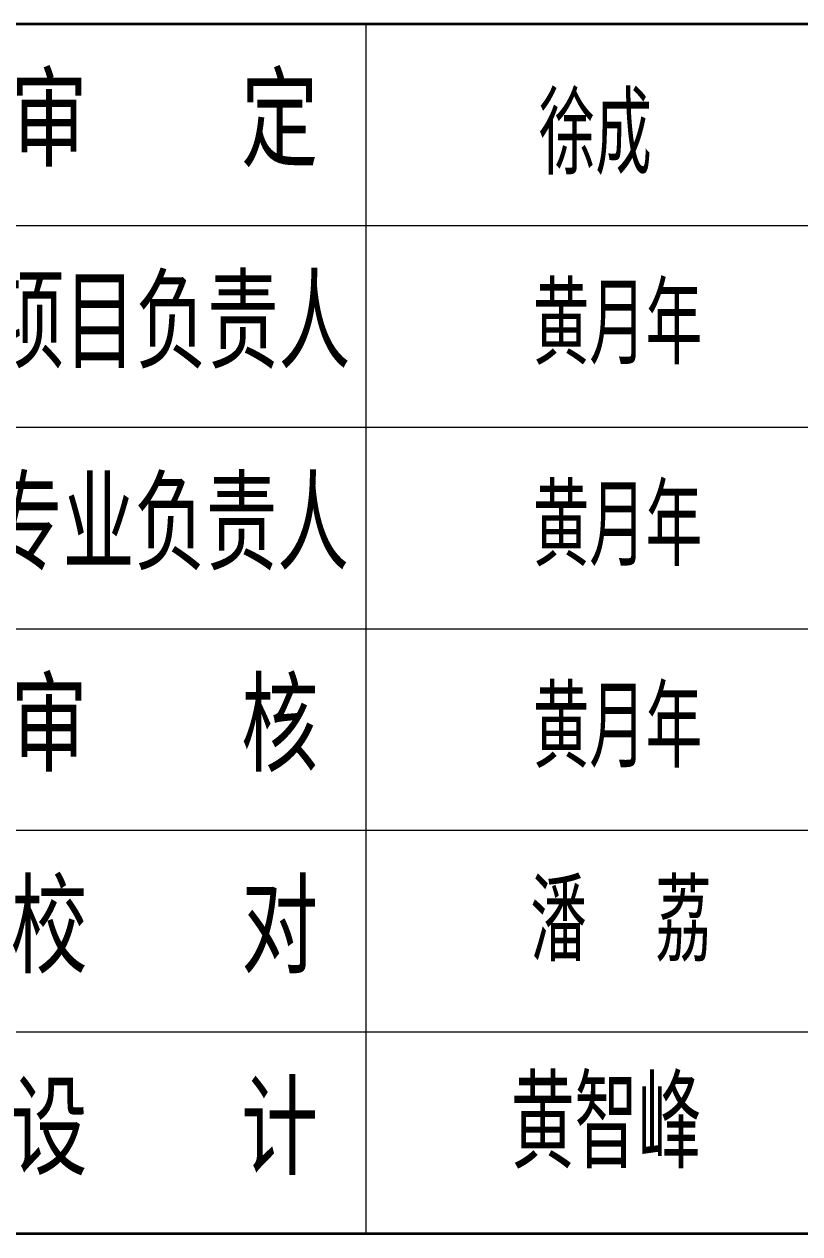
# Model space of a CAD drawing. Extents: x 3968514 to 5230306, y -516551 to -228246.
# Drawn here: x 4214426 to 4218273, y -351453 to -345453 of the extents above; entities that cross this region are included whole.
import ezdxf
from ezdxf.enums import TextEntityAlignment as Align

# ---------------------------------------------------------------- set-up
doc = ezdxf.new("R2010")
doc.units = 0
doc.header["$LTSCALE"] = 1000
doc.header["$MEASUREMENT"] = 0
doc.layers.add('AXIS', color=3, linetype='Continuous', lineweight=15)
doc.layers.add('FRAME', color=3, linetype='Continuous', lineweight=18)
doc.layers.add('TQ_DESIGNER2000', color=7, linetype='Continuous')
doc.styles.add('FRAME', font='simhei.ttf', dxfattribs={"width": 0.7})
doc.styles.add('TSSD_REIN', font='Tssdeng.shx', dxfattribs={"width": 0.7, "bigfont": 'hztxt.shx'})

# ---------------------------------------------------------------- blocks, each defined once
blk = doc.blocks.new('FWEFS')
at = {"style": 'TSSD_REIN', "width": 0.7}
blk.add_text('徐成', height=400, rotation=360, dxfattribs=at).set_placement((1915852.2, -2257115.6), align=Align.MIDDLE_CENTER)
for s, p in [('黄月年', (1915962.7, -2258058.7)), ('黄月年', (1915962.7, -2259058.7)), ('黄月年', (1915962.7, -2260058.7)), ('潘  荔', (1915980.1, -2261020))]:
    blk.add_text(s, height=400, dxfattribs=at).set_placement(p, align=Align.MIDDLE_CENTER)
at = {"layer": 'TQ_DESIGNER2000', "style": 'TSSD_REIN', "width": 0.7}
blk.add_text('黄智峰', height=450, dxfattribs=at).set_placement((1915906.5, -2262021.1), align=Align.MIDDLE_CENTER)
blk = doc.blocks.new('2')
at = {"layer": 'FRAME', "lineweight": 35}
for p, q in [((231617.5, -58273.2), (224617.5, -58273.2)), ((231617.5, -64273.2), (224617.5, -64273.2))]:
    blk.add_line(p, q, dxfattribs=at)
at = {"layer": 'FRAME', "lineweight": 18}
for p, q in [((226617.5, -58273.2), (226617.5, -64273.2)), ((231617.5, -59273.2), (224617.5, -59273.2)), ((231617.5, -60273.2), (224617.5, -60273.2)), ((231617.5, -61273.2), (224617.5, -61273.2)), ((231617.5, -62273.2), (224617.5, -62273.2)), ((231617.5, -63273.2), (224617.5, -63273.2))]:
    blk.add_line(p, q, dxfattribs=at)
at = {"layer": 'FRAME', "char_height": 400, "attachment_point": 5, "style": 'FRAME'}
for s, insert, width in [('审    定', (225617.5, -58760.4), 2342.034), ('{\\W0.65;专业负责人}', (225645.7, -60760.4), 2763.051), ('审    核', (225617.5, -61760.4), 2356.271), ('校    对', (225617.5, -62760.4), 2370.508), ('设    计', (225617.5, -63760.4), 2363.39)]:
    blk.add_mtext(s, dxfattribs=dict(at, insert=insert, width=width))
at = {"layer": 'FRAME', "lineweight": 18, "insert": (225652.7, -59760.4), "char_height": 400, "width": 2758.644, "attachment_point": 5, "style": 'FRAME'}
blk.add_mtext('{\\W0.65;项目负责人}', dxfattribs=at)

msp = doc.modelspace()

# ---------------------------------------------------------------- block references
at = {"layer": 'AXIS', "color": 3}
msp.add_blockref('FWEFS', (2301406.55997, 1911117.49688), dxfattribs=at)
at = {"layer": 'FRAME'}
msp.add_blockref('2', (3989503.62973, -287180.12051), dxfattribs=at)

doc.saveas('drawing.dxf')
